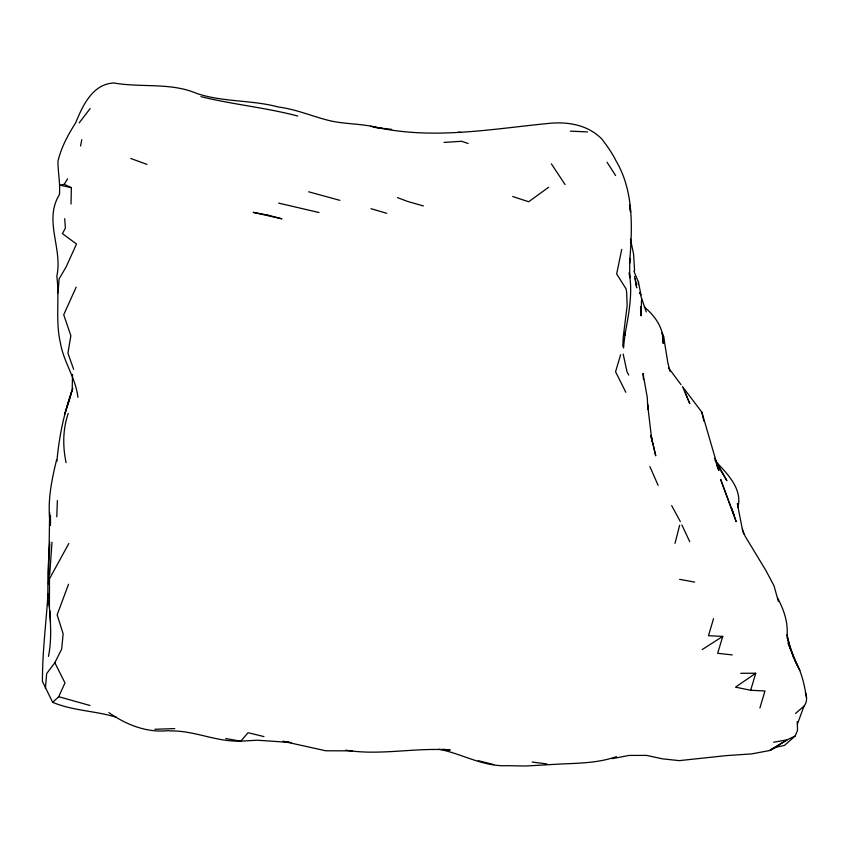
<?xml version="1.0" encoding="UTF-8"?>
<svg xmlns="http://www.w3.org/2000/svg" width="849" height="849" viewBox="0 0 849 849"><rect width="100%" height="100%" fill="white"/><g stroke="black" fill="none" stroke-linecap="round" stroke-linejoin="round"><path stroke-width="1.27" d="M50.484 515.258L50.473 525.319C46.939 503.308 51.333 481.256 56.586 459.925M663.239 342.635L662.188 332.84L663.6 336.544L663.26 343.484C664.014 328.605 655.258 315.987 644.189 306.924M623.474 345.416L623.453 347.931L625.257 331.98L624.79 335.313C628.663 314.724 632.951 293.712 629.247 272.741L629.703 277.676L629.703 258.276L629.565 263.37C632.24 229.039 634.33 191.81 616.098 161.002C612.309 153.181 607.215 146.155 602.037 139.225C588.495 125.344 569.53 121.747 550.852 123.201C492.547 128.772 433.425 140.181 375.152 127.032C358.862 123.275 341.956 124.283 325.825 119.677C310.065 115.432 294.879 109.097 278.589 107.059C251.792 99.789 223.329 102.305 196.894 93.517C170.67 82.204 141.539 87.871 113.978 82.99C92.509 83.881 82.661 105.754 75.593 122.956C67.952 134.885 61.245 147.355 57.965 161.236C57.934 172.4 60.406 183.416 59.43 194.57C43.405 220.443 62.943 248.502 56.819 276.127C59.674 298.36 55.259 320.964 60.428 342.985C63.579 362.003 75.752 378.007 77.917 397.311M49.327 557.156L49.656 544.591M71.029 204.036L71.358 187.661L64.237 184.35L59.759 185.114L71.358 187.661M72.547 374.42L72.186 389.511L69.65 399.062M48.828 575.187L48.542 584.43L49.645 512.573M641.547 299.485L641.059 315.807L640.539 306.85M56.777 516.829L57.392 500.539M622.869 345.978L623.177 337.573L627.135 305.778L626.668 292.597L626.148 289.031L616.661 273.94L621.733 249.404M786.927 636.198C788.466 622.943 783.882 609.943 777.822 598.354M47.99 593.578C46.164 622.911 42.312 652.043 42.45 681.46L52.67 702.325C72.94 710.889 95.438 710.772 116.398 717.267M49.72 574.486L52.001 542.214M49.688 541.97L47.915 571.886L47.809 604.775M58.008 292.926L59.122 278.843L66.095 266.989L76.484 244.034L62.423 233.613L65.394 228.105L64.694 218.702M45.4 688.486L46.674 673.565L54.835 662.719L61.69 649.092L63.134 633.842L57.148 614.814L68.546 584.239M638.257 284.564L638.48 282.155L633.885 271.234M56.915 461.304C58.952 437.267 63.951 413.505 71.963 390.752M48.446 656.426C52.214 638.119 50.303 619.43 48.902 600.996M737.802 507.532C743.002 488.748 726.755 473.158 715.06 460.752M80.602 145.986L81.78 139.692M674.997 543.371L679.656 525.276M68.228 413.463C62.752 429.329 62.635 446.372 66.095 462.673M713.521 618.677L708.48 635.721L722.754 636.41L717.649 653.316L732.263 654.908M755.737 673.246L735.51 687.159L750.675 690.258L755.737 673.246L740.795 673.299M759.897 707.981L764.96 690.99L750.675 690.258M620.619 354.755L615.557 371.735L625.819 392.291M69.236 400.325L64.726 414.132L72.812 388.29M769.565 750.399L776.421 747.131L784.497 745.401L795.195 735.977L797.508 730.448L797.381 724.229L803.961 706.198A99.057 33.504 21.7 0 0 805.351 692.497M76.198 287.1L63.717 314.746L70.86 335.663L67.931 353.226L73.683 369.379M52.67 702.325L58.719 696.721L64.97 682.904L54.835 662.719M68.833 543.466L49.486 578.806L49.412 607.322M64.237 184.35L67.58 178.768M79.19 122.861L90.121 108.587M225.749 738.577L240.734 741.166L248.078 732.719L263.954 736.592M803.961 706.198L795.555 713.436M548.677 187.236L528.672 201.744L512.711 196.522M702.24 649.549L722.754 636.41M770.659 749.741L787.097 739.872L795.195 735.977M616.459 756.639C598.778 762.88 579.814 763.187 561.295 763.983L525.648 766.01L507.352 765.681C483.145 766.88 461.941 753.721 438.975 749.2M612.384 758.635L629.056 755.43L646.492 755.398L662.528 758.847L679.242 760.64L726.362 755.61L751.588 753.901L770.393 750.399L787.097 739.872L773.619 742.238M240.734 741.166L257.215 740.211L291.143 742.514M444.006 142.42L461.58 141.274L468.107 143.481M154.879 729.27L174.745 728.612M352.515 750.866L325.729 750.771L283.004 741.326L288.819 742.175M168.654 730.596C147.121 733.122 126.257 724.759 108.863 712.619M570.411 131.149L587.519 131.924M239.439 741.113C215.529 741.761 193.487 730.119 169.524 730.968M458.227 132.221L460.837 132.402M442.743 749.232L450.214 750.028C415.331 747.247 380.384 755.854 345.649 750.166M391.644 129.366L375.014 127.456L370.811 126.236M532.196 762.041L546.915 763.951M679.625 579.336L694.662 582.096M374.876 127.095L382.421 128.539M200.937 96.637C232.923 104.565 265.886 107.579 297.734 116.048M319.022 212.537L278.621 203.102M339.876 200.343L308.686 191.81M478.284 760.693L493.736 764.578M89.994 705.477L58.719 696.721M423.407 205.957L407.732 201.478L397.481 197.615M371.002 208.684L386.741 213.322M130.788 158.487L147.004 164.419M668.46 367.755L681.004 384.671M551.372 163.836L565.084 184.573M607.046 162.233L615.61 175.563M716.206 463.14L726.903 480.661L714.455 458.248M639.668 292.693L640.91 294.9L638.48 282.155M639.732 292.788L640.91 294.9M671.676 505.611L680.325 521.573M628.748 375.014L626.944 371.554L623.177 354.033M799.885 670.508L794.314 659.524C801.573 671.188 804.374 684.612 806.55 697.995M716.864 465.804L718.827 470.484L701.858 412.179L682.49 386.582L689.781 403.615L685.313 392.822M681.896 524.958L689.749 541.694M649.899 466.632L658.092 485.31M797.964 666.741L788.095 643.022L793.868 658.346M646.269 311.912L640.549 295.208M737.293 503.446L742.387 529.362L745.029 536.037L766.063 570.783L774.044 585.863L778.3 601.272M728.601 500.846L720.61 479.324L736.157 521.668L731.785 508.371M729.036 501.961L733.929 514.855M793.921 658.293L787.182 637.344L789.464 646.142M742.387 529.362L743.65 533.936M630.436 238.94L633.566 254.031L634.585 270.778M669.957 371.268L667.813 362.534L663.6 336.544M650.843 435.367L655.736 455.817L651.3 436.45L651.936 441.257L647.543 404.124L647.798 409.335M787.119 634.84L790.249 648.668M701.858 412.179L703.8 421.019M634.564 276.381L636.697 287.832L635.285 278.546M629.502 204.874L630.574 211.942L629.767 205.67M643.489 379.588L643.022 373.422L647.331 397.873L647.829 409.409M49.932 610.93L50.505 621.617M797.222 721.639L797.381 724.229M267.488 215.02L253.151 212.356L281.953 218.84L267.488 215.02"/></g></svg>
